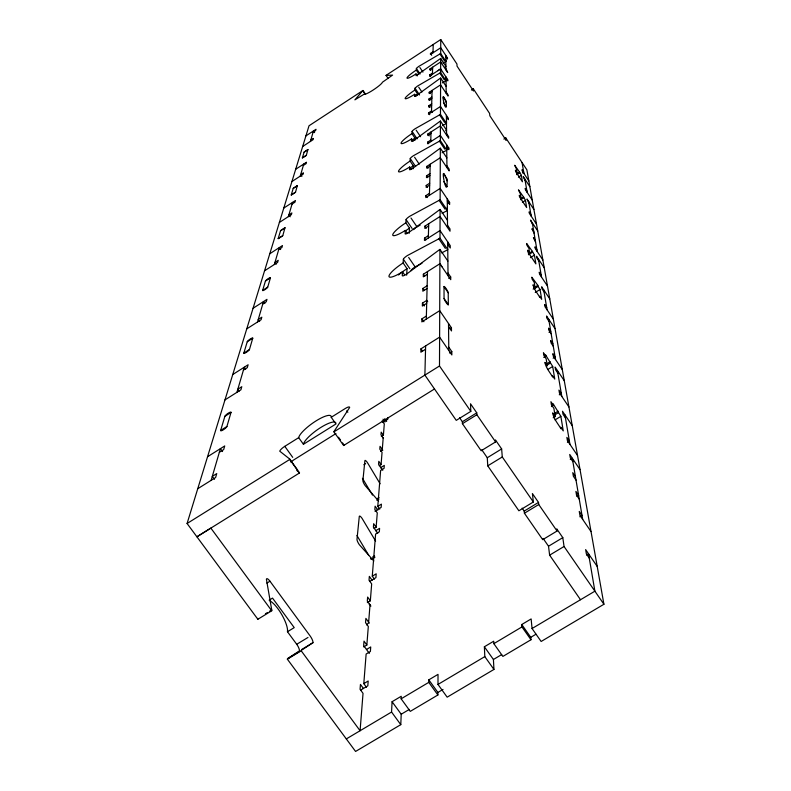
<?xml version="1.0" encoding="UTF-8"?>
<svg xmlns="http://www.w3.org/2000/svg" width="791" height="791" viewBox="0 0 791 791"><rect width="100%" height="100%" fill="white"/><g stroke="black" fill="none" stroke-linecap="round" stroke-linejoin="round"><path stroke-width="1.19" d="M270.018 600.913A19.261 5.705 59.5 0 1 282.09 615.161A19.261 5.705 59.5 0 1 287.469 631.732L296.714 644.289A5.507 1.622 59.8 0 1 299.433 650.874L287.608 658.646A5.636 1.691 59.9 0 0 287.36 659.18L355.574 751.45L400.79 724.655L391.565 712.029L392.079 701.716L401.235 696.268L401.136 698.809L410.272 711.376L437.888 694.992L437.898 692.451L428.811 679.855L438.026 674.367L437.987 684.442L447.162 697.168L493.95 669.443L493.416 659.496L484.379 646.771L493.703 641.224L493.831 643.656L502.888 656.421L530.979 639.751L530.761 637.328L521.753 624.524L531.137 618.938L532.056 628.529L541.143 641.471L603.919 604.265L526.875 169.818L505.746 137.861L503.877 139.068M425.627 345.904L424.886 375.102L456.249 420.367L470.813 411.369L439.499 365.986L439.944 249.412A4.835 1.038 -34.2 0 0 438.797 250.193L406.208 274.378A4.835 1.038 -34.4 0 1 402.263 275.634L402.52 271.778A16.66 3.51 -34.4 0 1 388.964 276.178A16.66 3.51 -34.4 0 1 403.123 262.958L403.38 259.26A4.697 0.979 -34.4 0 1 407.365 255.562L438.857 238.833A4.716 0.989 -34.2 0 0 439.994 238.16L440.103 209.437A4.489 0.89 -34.1 0 0 439.035 210.169L408.789 232.485A4.489 0.89 -34.3 0 1 405.121 233.76L405.348 230.428A15.484 3.035 -34.3 0 1 392.722 234.858A15.484 3.035 -34.3 0 1 405.862 222.815L406.08 219.621A4.37 0.84 -34.3 0 1 409.787 216.24L439.084 200.36A4.39 0.85 -34.1 0 0 440.142 199.727L440.34 148.174A3.965 0.692 -34 0 0 439.391 148.827L412.734 168.335A3.955 0.692 -34.1 0 1 409.491 169.59L409.669 167A13.684 2.363 -34.1 0 1 398.486 171.37A13.684 2.363 -34.1 0 1 410.074 161.067L410.242 158.566A3.866 0.662 -34.1 0 1 413.515 155.669L439.44 141.184A3.886 0.662 -34 0 0 440.369 140.61L440.439 121.043A3.728 0.613 -33.9 0 0 439.549 121.646L414.484 139.928A3.718 0.613 -34.1 0 1 411.429 141.174L411.587 138.88A12.883 2.096 -34.1 0 1 401.047 143.191A12.883 2.096 -34.1 0 1 411.943 133.62L412.101 131.405A3.639 0.583 -34.1 0 1 415.176 128.715L439.588 114.883A3.658 0.593 -33.9 0 0 440.468 114.349L440.607 78.052A3.352 0.494 -33.9 0 0 439.806 78.596L417.252 94.95A3.352 0.494 -34 0 1 414.504 96.146L414.632 94.287A11.608 1.701 -34 0 1 405.121 98.44A11.608 1.701 -34 0 1 414.919 90.026L415.097 88.078L417.322 86.179L440.627 72.624L440.636 69.816M442.495 82.867L446.055 80.791L440.627 72.624L440.686 58.435L416.076 75.689L416.017 73.929A11.025 1.533 -34 0 1 406.979 77.993A11.025 1.533 -34 0 1 416.284 70.083L416.442 68.333L418.548 66.543L440.696 53.541L440.755 39.55L386.028 75.372L388.124 78.457M440.379 136.734L440.389 135.449L427.555 143.735L427.615 142.143L430.808 140.086M437.888 694.992L428.771 682.366L428.811 679.855M426.3 319.099L427.496 271.58M428.336 237.972L428.702 223.734M429.414 195.308L430.195 164.221M430.759 141.668L431.006 131.959M431.5 112.312L432.054 90.411M432.637 67.195L432.459 74.225L429.74 76.005L429.77 74.858L432.489 73.088M433.003 52.809L433.211 44.484M448.764 347.14L451.799 351.56L451.849 354.941L439.608 337.134L420.97 348.821L420.861 352.203L425.538 349.276M426.379 316.034L421.929 318.832L421.83 321.907L439.717 310.655L451.453 327.8L451.493 330.935L448.556 326.643M427.723 301.786L426.764 300.392L422.434 303.131L422.345 306.058L426.695 303.319M427.14 285.759L422.908 288.428L422.819 291.217L427.071 288.537M448.003 273.043L450.702 277.008L450.741 279.668L439.895 263.729L423.363 274.2L423.284 276.86L427.427 274.23M428.396 235.639L424.53 238.111L424.451 240.444L440.023 230.527L450.237 245.615L450.277 247.988L447.716 244.211M447.518 225.297L450 228.955L450.03 231.19L440.073 216.477L424.915 226.147L424.836 228.391L428.643 225.959M429.464 193.32L425.894 195.614L425.825 197.602L440.182 188.406L449.604 202.387L449.634 204.404L447.271 200.904M429.721 183.186L426.22 185.43L426.161 187.338L429.671 185.084M429.958 173.595L426.527 175.8L426.468 177.629L429.918 175.424M446.915 165.853L449.12 169.126L449.14 170.896L440.3 157.725L426.833 166.387L426.774 168.157L430.156 165.981M446.589 133.6L448.635 136.665L448.655 138.198L440.419 125.878L427.872 133.986L427.822 135.518L430.966 133.481M432.519 112.401L431.54 110.928L428.554 112.866L428.504 114.25L440.498 106.478L448.368 118.284L448.388 119.688L446.411 116.732M431.718 103.819L428.781 105.727L428.742 107.072L431.678 105.154M431.886 97.056L428.999 98.934L428.959 100.23L431.856 98.351M446.164 92.033L448.022 94.831L448.042 96.087L440.577 84.864L429.216 92.26L429.177 93.516L432.024 91.657M445.926 68.797L447.696 72.554L440.666 61.955L429.968 68.936L429.928 70.053L432.608 68.303M433.023 51.791L430.462 53.462L430.433 54.49L440.725 47.757L447.479 57.97L447.498 59.009L445.798 56.448M400.79 724.655L401.205 714.233L392.079 701.716M406.643 275.189L407.039 268.673L403.123 262.958M409.194 233.256L409.501 228.154L405.862 222.815M413.11 168.809L413.288 165.823L410.074 161.067M414.83 140.462L414.968 138.118L411.943 133.62M417.559 95.523L417.648 94.099L414.919 90.026M387.867 417.579L387.738 419.299L382.765 422.394M366.51 687.339L363.801 683.632L366.134 654.019L370.396 651.458L370.732 646.949L366.5 649.5M363.682 646.929L366.846 645.031L368.309 626.482L365.531 622.646L365.887 618.404L369.328 623.16M367.321 602.633L370.336 600.814L371.671 583.926L369.021 580.248L369.338 576.382L372.146 580.278M374.42 579.17L372.274 576.194L375.606 534.073L379.334 531.789L379.591 528.339L375.636 530.761M374.094 528.437L376.15 527.182L377.277 512.894L374.845 509.483L375.112 506.2L377.88 510.086M379.759 509.117L377.791 506.349L380.619 470.477L384.07 468.351L384.297 465.395L380.372 467.827M379.186 465.761L381.084 464.584L382.053 452.343L379.799 449.159L380.036 446.342L382.795 450.257M381.341 436.543L383.398 435.268L384.297 423.927L382.132 420.852M211.138 480.325L220.422 448.635L222.538 451.552M226.908 426.497L231.021 412.437A3.767 0.821 -35.8 0 0 228.322 413.139A3.767 0.821 -35.8 0 0 224.881 416.323L220.649 430.442A3.846 0.86 -35.9 0 0 223.398 429.76A3.846 0.86 -35.9 0 0 226.908 426.497L220.649 430.442M236.914 392.336L244.271 367.212L245.685 369.189M249.452 349.523L252.754 338.232A3.372 0.662 -35.4 0 0 250.292 338.993A3.372 0.662 -35.4 0 0 247.237 341.752L243.836 353.093A3.431 0.692 -35.4 0 0 246.337 352.341A3.431 0.692 -35.4 0 0 249.452 349.523L243.836 353.093M257.51 322.006L263.482 301.598L264.856 303.536M267.714 287.143L270.433 277.878A3.055 0.544 -35 0 0 268.169 278.669A3.055 0.544 -35 0 0 265.42 281.102L262.632 290.406A3.095 0.564 -35.1 0 0 264.926 289.625A3.095 0.564 -35.1 0 0 267.714 287.143L262.632 290.406M274.348 264.51L279.292 247.613L280.637 249.521M282.822 235.57L284.997 227.679L280.578 230.646L278.165 238.684L282.743 235.728L278.165 238.575M288.369 216.625L292.541 202.397M295.518 192.223L297.357 185.539L293.204 188.406L291.226 195.011L295.518 192.223L291.226 195.011M300.234 176.136L303.784 163.994M306.335 155.273L307.907 149.548L304.12 152.09L302.37 157.943L306.275 155.392L302.36 157.864M310.388 141.441L313.463 130.95L314.6 132.621M287.36 659.18L301.203 650.795A5.636 1.651 59.9 0 1 301.44 650.271L312.979 642.678A5.517 1.582 59.7 0 0 310.23 636.102L269.968 581.217A5.537 1.612 59.2 0 0 266.399 579.2L271.728 609.92A5.656 1.681 59.4 0 1 271.738 610.781L257.856 619.264L187.081 523.504L309.024 125.769L362.96 90.471L365.571 94.337M362.94 90.51L354.892 99.844L364.799 93.773A10.619 1.424 -34.2 0 0 373.273 89.947A10.619 1.424 -34.2 0 0 382.419 82.244L392.583 75.105L386.048 75.432M445.145 66.83L445.906 66.315L440.686 58.435M443.662 175.74L443.652 173.832L447.044 178.875C448.013 206.026 438.076 155.57 447.063 180.803M305.919 135.884L315.975 129.309L315.619 130.535L313.098 132.186M310.764 140.155L313.335 138.474L312.969 139.76L302.676 146.483M304.06 152.198L307.986 149.637M437.917 70.676L440.636 68.896L447.795 79.683L447.815 80.85L446.025 78.151M429.74 76.005L440.636 68.896M295.686 169.264L306.493 162.234L306.077 163.648L303.368 165.418M291.928 181.535L303.002 174.336L303.428 172.843L300.669 174.643L301.875 176.403M293.204 188.406L297.436 185.658M283.791 208.073L295.458 200.509L294.974 202.17L292.047 204.068M471.436 90.036L473.325 88.81L489.589 113.42L489.847 115.743L506.102 140.314L505.746 137.861M279.381 222.449L291.365 214.687L291.869 212.947L288.883 214.875L290.198 216.774M280.498 230.804L285.086 227.838M445.837 59.76L445.847 61.312L443 63.003M269.79 253.743L282.466 245.566L281.903 247.534L278.719 249.58M446.885 149.272L448.804 148.026L440.389 135.449M264.55 270.809L277.611 262.404L278.214 260.328L274.952 262.424L276.217 264.224M265.42 281.102L270.433 277.878M253.071 308.272L266.962 299.374L266.28 301.747L262.79 303.981M246.752 328.878L261.099 319.712L261.821 317.201L258.242 319.485L259.636 321.443M447.815 203.534L449.604 202.387M247.237 341.752L252.754 338.232M516.661 173.99L519.578 172.131L514.684 165.25L516.563 169.126L517.126 172.735L515.445 170.194L515.653 171.568L522.416 181.772L521.358 175.325L519.578 172.131M516.77 174.673L519.687 172.804M522.436 172.972L523.701 172.161L522.07 169.689L522.297 171.024L528.843 180.912M518.431 177.184L521.358 175.325M232.752 374.529L248.117 364.77L247.276 367.677L243.41 370.129M520.527 198.966L523.593 197.018L518.451 189.85L520.448 193.993L521.071 197.987L519.292 195.318L519.529 196.84L526.638 207.549L525.471 200.41L523.593 197.018M520.646 199.727L523.711 197.77M522.396 202.358L525.471 200.41M224.98 399.9L240.899 389.815L241.789 386.71L237.824 389.221L239.198 391.14M224.881 416.323L231.021 412.437M448.645 278.303L450.702 277.008M528.319 253.842L532.353 251.301L526.677 243.509L526.964 245.339L528.912 248.255L529.673 253.169L527.716 250.233L528.002 252.111L535.873 263.887L534.439 255.127L532.353 251.301M207.549 456.743L224.723 445.936L223.665 449.595L219.344 452.304M528.467 254.761L532.501 252.23M530.405 257.668L534.439 255.127M449.96 328.73L451.453 327.8M197.74 488.729L215.617 477.527L216.744 473.591L212.295 476.39L214.45 479.336M533.994 287.776L537.85 285.363L531.849 277.196L532.165 279.263L534.232 282.338L535.092 287.884L533.134 289.101M534.162 288.824L538.009 286.411L537.85 285.363M297.752 470.269L289.644 458.988L279.757 451.186A5.646 1.394 -35.8 0 1 284.8 446.342L298.682 437.65A19.745 4.894 -35.6 0 1 316.093 420.871A19.745 4.894 -35.6 0 1 331.221 417.292L345.232 408.532A5.666 1.414 -35.4 0 1 349.662 407.464L334.217 431.174A5.794 1.473 -35.5 0 0 333.931 431.856L343.63 445.511L434.496 388.974M535.25 292.482L540.065 289.466L538.009 286.411M298.682 437.65L303.428 444.285L335.957 423.966L331.221 417.292M449.486 353.013L451.799 351.56M187.081 523.504L289.724 459.452A5.774 1.453 -35.9 0 0 289.644 458.988M333.931 431.856L439.499 365.986M335.938 433.587L294.301 459.561A5.636 1.434 -35.9 0 0 290.92 462.181M296.803 470.467L299.374 472.524A5.764 1.503 -36 0 1 299.463 472.988L196.91 536.792L210.861 528.111L271.738 610.781M549.053 332.428L550.754 331.37L548.588 328.146L548.984 330.509L551.159 333.743M363.89 464.703L365.64 463.625M543.763 357.423L545.75 356.197L545.543 354.882L552.691 366.47L554.758 379.087L552.405 375.606L552.622 376.981C549.854 372.215 545.919 367.894 544.91 362.436L547.263 365.907L546.166 358.837L543.832 355.386L543.427 352.756L545.75 356.197M553.146 358.214L555.104 357.008L552.86 353.666L553.285 356.227L562.302 369.605M546.215 364.167L550.16 361.724M547.412 364.888L550.378 363.049M481.759 449.772L487.276 457.742L487.75 465.85L518.876 510.768L533.352 501.998L502.275 456.961L501.642 448.932L495.453 439.944L495.591 441.912L481.175 450.761L462.419 423.669L462.369 421.741L476.765 412.853L470.516 403.776L470.813 411.369M547.738 369.526L552.691 366.47M462.419 423.669L476.864 414.751L476.765 412.853M377.109 498.814L379.057 497.618M376.902 500.367L378.988 499.081M377.791 506.349L381.4 504.124L381.153 507.387L374.954 511.194M559.286 394.828L561.323 393.572L558.95 390.072L559.425 392.919L568.927 406.96M551.465 406.564L553.423 405.368L553.186 403.855L560.859 416.333L563.251 430.897L560.72 427.18L560.977 428.781C557.912 423.59 553.67 418.864 552.652 412.872L555.173 416.59L553.186 417.806M266.883 583.105L269.968 581.217M554.244 413.545L558.139 411.152M554.481 415.077L558.387 412.684M487.276 457.742L501.642 448.932M555.015 419.922L560.859 416.333M487.75 465.85L502.275 456.961M269.138 600.181L272.529 598.105L294.222 627.619L287.469 631.732M265.43 613.776L267.526 612.491M269.415 611.334L271.728 609.92M372.413 557.2L374.499 555.925M371.246 559.425L375.003 557.131M567.404 442.317L569.391 441.101L566.87 437.383L567.414 440.636L577.539 455.537M372.274 576.194L376.2 573.811L375.913 577.648L369.624 581.474M570.271 459.502L572.308 458.266L582.7 519.42M296.714 644.289L307.976 637.467M603.919 604.265L564.052 546.492L562.797 537.643L556.745 528.863L557.042 531.038L542.715 539.66L524.413 513.221L524.196 511.085L538.513 502.414L532.402 493.554L533.352 501.998M524.413 513.221L538.76 504.529L538.513 502.414M301.687 649.51L312.979 642.678M287.608 658.646L299.136 651.665M576.906 496.412L578.617 495.374L575.907 491.419L576.54 495.156L579.249 499.131M579.833 516.8L582.028 515.475L579.259 511.431L579.922 515.356L591.025 531.582M580.515 599.736L549.626 555.153L548.519 546.225L562.797 537.643M549.626 555.153L564.052 546.492M363.801 683.632L368.191 681.002L367.825 685.837L360.567 690.167M586.507 555.035L588.544 553.809L594.891 591.184L532.056 628.529M401.136 698.809L428.771 682.366M493.831 643.656L521.951 626.917L521.753 624.524M346.31 738.923L391.565 712.029M437.987 684.442L484.814 656.609L484.379 646.771M401.205 714.233L409.333 709.408M437.898 692.451L443.019 689.416M493.416 659.496L501.692 654.582M530.761 637.328L535.962 634.234M442.535 125.621L445.61 123.89A3.658 0.603 -33.9 0 0 446.48 123.356L446.46 121.231M442.1 152.792L445.827 150.715A3.876 0.682 -34 0 0 446.757 150.152L440.369 140.61M416.333 227.274A4.36 0.87 -34.3 0 1 416.995 226.839L420.12 225.158M442.1 213.333L446.322 211.068A4.38 0.88 -34.1 0 0 447.37 210.436L447.34 207.371M411.152 270.611A4.687 1.009 -34.4 0 1 415.117 266.893L421.969 263.284M441.685 252.902L446.638 250.292A4.716 1.018 -34.2 0 0 447.765 249.63L439.994 238.16M443.415 98.341L443.405 96.996L446.262 101.278C447.113 121.043 438.629 82.669 446.272 102.642M373.836 560.957L359.411 544.791A4.667 1.147 59 0 1 356.988 539.353L359.292 516.424A4.538 1.088 58.8 0 1 361.981 518.234L375.606 541.074M378.553 501.01L365.145 485.585A4.341 0.999 58.6 0 1 362.891 480.612L364.888 460.718A4.232 0.949 58.5 0 1 367.38 462.537L380.095 483.756M301.203 650.795L360.083 730.746L363.029 693.361L360.053 689.297L360.459 684.423L363.415 688.467M369.328 653.406L363.652 645.594L364.018 641.135L366.846 645.031M370.336 600.814L367.637 597.076L367.301 601.13L370.91 606.124M284.8 446.342L292.719 457.366M289.724 459.452L299.463 472.988M376.15 527.182L373.668 523.711L373.392 527.132L377.742 533.223M338.518 437.235L340.535 440.083M342.552 442.92L343.897 444.809M484.814 656.609L493.95 669.443M381.084 464.584L378.8 461.351L378.563 464.277L382.795 470.259M383.151 437.927L380.975 434.842L381.203 432.143L383.398 435.268M346.804 410.766L347.852 412.249M384.713 418.716L386.641 421.465M383.012 419.19L384.999 422.018M521.951 626.917L530.979 639.751M459.581 417.717L462.369 421.741M522.159 508.138L524.196 511.085M543.13 538.444L548.519 546.225M476.864 414.751L495.591 441.912M538.76 504.529L557.042 531.038M420.97 348.821L422.503 351.046M597.205 566.415L585.647 549.597L586.368 553.898L589.275 558.13M421.929 318.832L423.927 321.729M403.38 259.26L409.857 268.722M422.908 288.428L424.302 290.465M402.52 271.778L404.508 274.675M422.434 303.131L424.381 305.969M444.018 286.619L448.21 292.749L448.329 304.693A3.896 0.593 57.8 0 1 446.203 302.656A3.896 0.593 57.8 0 1 444.058 298.444L444.018 286.619A3.817 0.573 57.7 0 1 446.104 288.636A3.817 0.573 57.7 0 1 448.21 292.749M576.026 480.107L573.366 476.222L572.773 472.662L575.413 476.528M405.348 230.428L407.187 233.137M444.058 298.444L448.329 304.693M423.363 274.2L424.727 276.188M408.66 257.451L415.117 266.893M410.984 218.009L416.995 226.839M424.53 238.111L425.805 239.98M580.04 469.627L569.728 454.469L570.301 457.87L572.892 461.677M439.895 263.729L441.932 266.725M406.08 219.621L412.101 228.461M572.239 425.627L562.5 411.251L563.004 414.276L565.456 417.895M553.423 405.368L550.932 401.709L551.396 404.735L553.898 408.413L555.173 416.59M438.857 238.833L445.343 248.384M424.915 226.147L426.3 228.194M439.944 249.412L447.884 261.099M564.27 380.679L555.104 367.103L555.549 369.763L557.853 373.174M440.142 199.727L447.37 210.436M439.084 200.36L445.115 209.279M410.242 158.566L415.572 166.456M362.822 90.698L365.313 94.396M426.22 185.43L427.496 187.319M440.103 209.437L447.469 220.343M409.669 167L411.3 169.412M425.894 195.614L427.199 197.542M412.101 131.405L417.114 138.86M443.682 181.564L447.133 186.686M552.869 343.828L550.665 340.555L551.08 343.017L553.285 346.3M411.587 138.88L413.12 141.154M426.833 166.387L428.06 168.216M414.583 157.241L419.23 164.132M426.527 175.8L427.783 177.659M439.44 141.184L444.76 149.133M535.092 287.884L533.005 284.77C533.965 289.457 537.415 293.174 539.769 297.317L539.6 296.239L541.687 299.344L540.065 289.466M440.34 148.174L446.836 157.874M546.719 307.63L544.633 304.525L544.999 306.72L553.364 319.178M427.872 133.986L429.167 135.914M555.045 328.651L546.561 316.014L546.937 318.298L549.073 321.462M427.615 142.143L428.663 143.705M416.175 130.199L420.555 136.714M538.8 261L536.871 258.103L536.555 256.244L544.238 267.763M440.468 114.349L446.48 123.356M428.999 98.934L429.948 100.358M439.588 114.883L444.611 122.397M418.716 87.198L421.939 92.013M440.439 121.043L446.549 130.189A3.718 0.633 -33.9 0 0 445.669 130.802M428.781 105.727L429.988 107.536M541.202 275.159L539.225 272.203L539.551 274.17L547.481 286.026M415.048 88.216L419.566 94.979M428.554 112.866L429.78 114.705M414.632 94.287L416.007 96.344M549.755 298.86L541.667 286.767L542.013 288.834L544.04 291.869M446.717 146.493L448.833 149.647L448.804 148.026M532.59 224.456L530.504 220.106L537.712 230.942M429.77 74.858L430.67 76.203M533.787 231.526L531.957 228.767L534.073 233.216M443.425 102.444L446.312 106.785M535.289 240.375L533.431 237.577L535.586 242.115M419.883 67.512L422.938 72.1M416.392 68.451L420.07 73.978M536.871 249.669L534.983 246.832L535.28 248.631L542.863 260.002M416.284 70.083L418.874 73.959A11.025 1.552 -34 0 0 417.361 74.967M429.216 92.26L430.146 93.654M416.017 73.929L417.322 75.887M526.895 190.938L525.194 188.377L525.442 189.82L532.234 200.074M430.462 53.462L431.668 55.281M533.895 209.427L526.974 199.006L528.961 203.119M439.836 73.108L444.354 79.911M440.607 78.052L446.104 86.328M530.899 214.519L529.13 211.85L529.387 213.432L536.506 224.14M429.968 68.936L430.848 70.261M440.755 39.55L456.951 64.051L457.03 66.118L473.493 91.005L473.325 88.81M529.861 186.646L523.237 176.65L525.125 180.536M440.696 53.541L445.847 61.312M439.954 54.006L444.245 60.492M362.436 478.278L372.472 495.067M356.929 535.497L368.675 555.233M522.07 162.56L523.929 173.496M524.898 179.152L527.142 192.381M528.704 201.616L531.176 216.111M532.313 222.815L537.178 251.479M538.483 259.132L541.538 277.137M543.694 289.793L547.095 309.835M548.687 319.178L555.549 359.579M557.398 370.495L561.808 396.429M564.932 414.85L569.945 444.364M445.788 55.419L445.936 69.905M446.015 76.984L446.173 93.279M446.401 115.338L446.599 135.123M446.707 144.891L446.935 167.603M447.251 198.897L447.548 227.521M447.686 241.848L448.032 275.683M448.517 323.519L448.794 350.502M382.518 437.71A2.986 0.811 -35.3 0 1 383.19 437.987L382.28 449.525A3.035 0.831 -35.4 0 1 380.609 451.493M369.209 604.334A3.668 1.206 -36.6 0 1 370.01 604.878L368.646 622.22A3.737 1.246 -36.8 0 1 366.569 624.88M257.866 618.394A5.656 1.72 59.4 0 1 257.856 619.264M370.89 558.901A4.528 1.107 59.1 0 1 370.534 558.347M343.63 445.511A5.784 1.523 -35.5 0 1 343.798 445.007M303.428 444.285A19.735 4.964 -35.6 0 1 319.445 428.336A19.735 4.964 -35.6 0 1 335.888 423.017M413.584 229.667A4.36 0.87 -34.3 0 1 413.93 229.261M414.415 228.787A4.36 0.87 -34.3 0 1 415.661 227.768M405.328 231.012A15.474 3.075 -34.3 0 1 409.501 228.154M398.516 274.971A16.651 3.56 -34.4 0 1 407.039 268.673M411.498 140.501A12.874 2.126 -34.1 0 1 414.968 138.118M409.6 168.354A13.674 2.403 -34.1 0 1 413.288 165.823M414.514 96.245A11.598 1.72 -34 0 1 417.648 94.099"/></g></svg>
